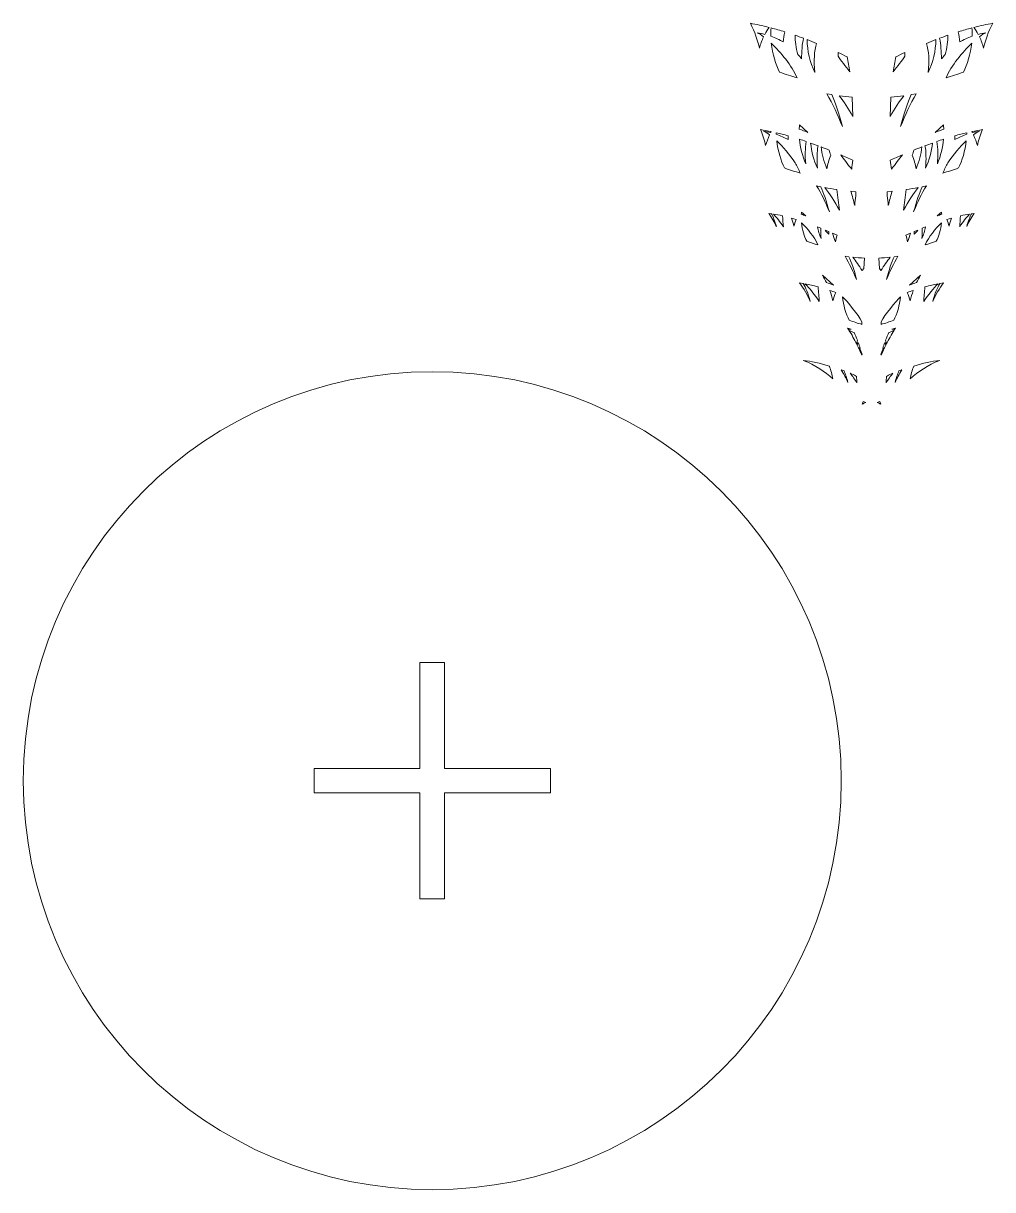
# Model space of a CAD drawing. Header units: centimetres. Extents: x -13 to 13, y -16.6 to 16.6.
# Drawn here: x -4.83 to 7, y -16.58 to -2.35 of the extents above; entities that cross this region are included whole.
import ezdxf

# ---------------------------------------------------------------- set-up
doc = ezdxf.new("R2010")
doc.units = ezdxf.units.CM
doc.header["$MEASUREMENT"] = 0
doc.layers.add('Camada 1', color=7, linetype='Continuous')

msp = doc.modelspace()

# ---------------------------------------------------------------- linework, layer by layer
at = {"layer": 'Camada 1', "color": 250, "lineweight": 20}
for points, knots in [([(4.0419, -2.35029), (4.11493, -2.36274), (4.19137, -2.3792), (4.2712, -2.39971), (4.2712, -2.39971), (4.2513, -2.42732), (4.23343, -2.45603), (4.21761, -2.48584), (4.21761, -2.48584), (4.18785, -2.47802), (4.15691, -2.47121), (4.12479, -2.4654), (4.12479, -2.4654), (4.14574, -2.47386), (4.17278, -2.4906), (4.20353, -2.51381), (4.20353, -2.51381), (4.18215, -2.55858), (4.16517, -2.60572), (4.1526, -2.65523), (4.1526, -2.65523), (4.13207, -2.55683), (4.09517, -2.45519), (4.0419, -2.35029)], [0, 0, 0, 0, 0.14285714, 0.14285714, 0.14285714, 0.14285714, 0.28571429, 0.28571429, 0.28571429, 0.28571429, 0.42857143, 0.42857143, 0.42857143, 0.42857143, 0.57142857, 0.57142857, 0.57142857, 0.57142857, 0.71428571, 0.71428571, 0.71428571, 0.71428571, 1, 1, 1, 1]), ([(4.29676, -2.40637), (4.35026, -2.42057), (4.40527, -2.43654), (4.46176, -2.45429), (4.46176, -2.45429), (4.45044, -2.49608), (4.44461, -2.53717), (4.44427, -2.57755), (4.44427, -2.57755), (4.39787, -2.55026), (4.34671, -2.52704), (4.2908, -2.50788), (4.2908, -2.50788), (4.29009, -2.47185), (4.29193, -2.43755), (4.29676, -2.40637)], [0, 0, 0, 0, 0.2, 0.2, 0.2, 0.2, 0.4, 0.4, 0.4, 0.4, 0.6, 0.6, 0.6, 0.6, 1, 1, 1, 1]), ([(6.57933, -2.45429), (6.63583, -2.43654), (6.69084, -2.42057), (6.74433, -2.40637), (6.74433, -2.40637), (6.74916, -2.43755), (6.75101, -2.47185), (6.7503, -2.50788), (6.7503, -2.50788), (6.69439, -2.52704), (6.64323, -2.55026), (6.59682, -2.57755), (6.59682, -2.57755), (6.59649, -2.53717), (6.59066, -2.49608), (6.57933, -2.45429)], [0, 0, 0, 0, 0.2, 0.2, 0.2, 0.2, 0.4, 0.4, 0.4, 0.4, 0.6, 0.6, 0.6, 0.6, 1, 1, 1, 1]), ([(6.76989, -2.39971), (6.84973, -2.3792), (6.92616, -2.36274), (6.99919, -2.35029), (6.99919, -2.35029), (6.94593, -2.45519), (6.90902, -2.55683), (6.8885, -2.65523), (6.8885, -2.65523), (6.87592, -2.60572), (6.85894, -2.55858), (6.83757, -2.51381), (6.83757, -2.51381), (6.86831, -2.4906), (6.89536, -2.47386), (6.91631, -2.4654), (6.91631, -2.4654), (6.88419, -2.47121), (6.85325, -2.47802), (6.82348, -2.48584), (6.82348, -2.48584), (6.80766, -2.45603), (6.7898, -2.42732), (6.76989, -2.39971)], [0, 0, 0, 0, 0.14285714, 0.14285714, 0.14285714, 0.14285714, 0.28571429, 0.28571429, 0.28571429, 0.28571429, 0.42857143, 0.42857143, 0.42857143, 0.42857143, 0.57142857, 0.57142857, 0.57142857, 0.57142857, 0.71428571, 0.71428571, 0.71428571, 0.71428571, 1, 1, 1, 1]), ([(4.58791, -2.496), (4.62152, -2.50766), (4.65563, -2.51989), (4.69022, -2.53271), (4.69022, -2.53271), (4.67425, -2.61017), (4.66685, -2.69339), (4.66802, -2.78238), (4.66802, -2.78238), (4.65216, -2.76494), (4.63607, -2.74784), (4.61977, -2.73109), (4.61977, -2.73109), (4.5995, -2.64886), (4.58919, -2.56676), (4.58791, -2.496)], [0, 0, 0, 0, 0.2, 0.2, 0.2, 0.2, 0.4, 0.4, 0.4, 0.4, 0.6, 0.6, 0.6, 0.6, 1, 1, 1, 1]), ([(4.73469, -2.54941), (4.77274, -2.56388), (4.81137, -2.57903), (4.85057, -2.59488), (4.85057, -2.59488), (4.821, -2.68548), (4.81365, -2.80399), (4.82851, -2.95038), (4.82851, -2.95038), (4.76804, -2.82116), (4.73677, -2.6875), (4.73469, -2.54941)], [0, 0, 0, 0, 0.25, 0.25, 0.25, 0.25, 0.5, 0.5, 0.5, 0.5, 1, 1, 1, 1]), ([(6.19052, -2.59488), (6.22973, -2.57903), (6.26836, -2.56388), (6.30641, -2.54941), (6.30641, -2.54941), (6.30433, -2.6875), (6.27306, -2.82116), (6.21258, -2.95038), (6.21258, -2.95038), (6.22744, -2.80399), (6.2201, -2.68548), (6.19052, -2.59488)], [0, 0, 0, 0, 0.25, 0.25, 0.25, 0.25, 0.5, 0.5, 0.5, 0.5, 1, 1, 1, 1]), ([(6.35087, -2.53271), (6.38547, -2.51989), (6.41957, -2.50766), (6.45319, -2.496), (6.45319, -2.496), (6.45191, -2.56676), (6.44159, -2.64886), (6.42132, -2.73109), (6.42132, -2.73109), (6.40502, -2.74784), (6.38893, -2.76494), (6.37307, -2.78238), (6.37307, -2.78238), (6.37424, -2.69339), (6.36685, -2.61017), (6.35087, -2.53271)], [0, 0, 0, 0, 0.2, 0.2, 0.2, 0.2, 0.4, 0.4, 0.4, 0.4, 0.6, 0.6, 0.6, 0.6, 1, 1, 1, 1]), ([(4.29679, -2.59366), (4.41322, -2.7038), (4.54577, -2.86535), (4.61128, -3.01548), (4.61128, -3.01548), (4.5452, -2.99627), (4.47144, -2.9729), (4.399, -2.94619), (4.399, -2.94619), (4.35103, -2.85525), (4.31148, -2.72061), (4.29679, -2.59366)], [0, 0, 0, 0, 0.25, 0.25, 0.25, 0.25, 0.5, 0.5, 0.5, 0.5, 1, 1, 1, 1]), ([(6.42981, -3.01548), (6.49532, -2.86535), (6.62788, -2.7038), (6.74431, -2.59366), (6.74431, -2.59366), (6.72961, -2.72061), (6.69006, -2.85525), (6.6421, -2.94619), (6.6421, -2.94619), (6.56966, -2.9729), (6.49589, -2.99627), (6.42981, -3.01548)], [0, 0, 0, 0, 0.25, 0.25, 0.25, 0.25, 0.5, 0.5, 0.5, 0.5, 1, 1, 1, 1]), ([(5.11359, -2.70758), (5.14962, -2.72383), (5.18606, -2.7406), (5.22295, -2.75787), (5.22295, -2.75787), (5.23419, -2.81962), (5.24488, -2.88052), (5.25504, -2.94056), (5.25504, -2.94056), (5.19899, -2.87067), (5.15132, -2.80765), (5.11205, -2.7515), (5.11205, -2.7515), (5.11205, -2.7515), (5.11359, -2.70758), (5.11359, -2.70758)], [0, 0, 0, 0, 0.2, 0.2, 0.2, 0.2, 0.4, 0.4, 0.4, 0.4, 0.6, 0.6, 0.6, 0.6, 1, 1, 1, 1]), ([(5.78605, -2.94056), (5.79621, -2.88052), (5.80691, -2.81962), (5.81815, -2.75787), (5.81815, -2.75787), (5.85503, -2.7406), (5.89148, -2.72383), (5.9275, -2.70758), (5.9275, -2.70758), (5.9275, -2.70758), (5.92904, -2.7515), (5.92904, -2.7515), (5.92904, -2.7515), (5.88978, -2.80765), (5.84211, -2.87067), (5.78605, -2.94056)], [0, 0, 0, 0, 0.2, 0.2, 0.2, 0.2, 0.4, 0.4, 0.4, 0.4, 0.6, 0.6, 0.6, 0.6, 1, 1, 1, 1]), ([(5.03736, -3.22005), (5.07922, -3.32212), (5.12189, -3.45171), (5.16539, -3.60884), (5.16539, -3.60884), (5.1087, -3.46557), (5.04537, -3.33258), (4.9754, -3.20986), (4.9754, -3.20986), (4.9754, -3.20986), (5.03736, -3.22005), (5.03736, -3.22005)], [0, 0, 0, 0, 0.25, 0.25, 0.25, 0.25, 0.5, 0.5, 0.5, 0.5, 1, 1, 1, 1]), ([(5.12755, -3.23332), (5.17989, -3.2405), (5.23244, -3.2468), (5.28521, -3.25222), (5.28521, -3.25222), (5.28521, -3.25222), (5.29397, -3.48704), (5.29397, -3.48704), (5.29397, -3.48704), (5.23797, -3.39213), (5.1825, -3.30756), (5.12755, -3.23332)], [0, 0, 0, 0, 0.25, 0.25, 0.25, 0.25, 0.5, 0.5, 0.5, 0.5, 1, 1, 1, 1]), ([(5.75589, -3.25222), (5.80866, -3.2468), (5.86121, -3.2405), (5.91354, -3.23332), (5.91354, -3.23332), (5.8586, -3.30756), (5.80313, -3.39213), (5.74713, -3.48704), (5.74713, -3.48704), (5.74713, -3.48704), (5.75589, -3.25222), (5.75589, -3.25222)], [0, 0, 0, 0, 0.25, 0.25, 0.25, 0.25, 0.5, 0.5, 0.5, 0.5, 1, 1, 1, 1]), ([(6.00373, -3.22005), (6.00373, -3.22005), (6.06569, -3.20986), (6.06569, -3.20986), (6.06569, -3.20986), (5.99572, -3.33258), (5.93239, -3.46557), (5.87571, -3.60884), (5.87571, -3.60884), (5.91921, -3.45171), (5.96188, -3.32212), (6.00373, -3.22005)], [0, 0, 0, 0, 0.25, 0.25, 0.25, 0.25, 0.5, 0.5, 0.5, 0.5, 1, 1, 1, 1]), ([(4.16681, -3.64752), (4.20881, -3.65416), (4.25196, -3.66217), (4.29627, -3.67154), (4.29627, -3.67154), (4.29627, -3.67154), (4.28952, -3.68395), (4.28952, -3.68395), (4.28952, -3.68395), (4.2616, -3.67662), (4.23258, -3.67023), (4.20246, -3.66478), (4.20246, -3.66478), (4.22211, -3.67272), (4.24747, -3.68841), (4.27631, -3.71018), (4.27631, -3.71018), (4.25626, -3.75217), (4.24033, -3.79638), (4.22854, -3.84281), (4.22854, -3.84281), (4.21527, -3.77916), (4.19468, -3.71406), (4.16681, -3.64752)], [0, 0, 0, 0, 0.14285714, 0.14285714, 0.14285714, 0.14285714, 0.28571429, 0.28571429, 0.28571429, 0.28571429, 0.42857143, 0.42857143, 0.42857143, 0.42857143, 0.57142857, 0.57142857, 0.57142857, 0.57142857, 0.71428571, 0.71428571, 0.71428571, 0.71428571, 1, 1, 1, 1]), ([(4.35804, -3.68532), (4.40576, -3.69649), (4.45475, -3.70918), (4.50502, -3.72338), (4.50502, -3.72338), (4.50319, -3.73902), (4.50221, -3.75454), (4.50208, -3.76996), (4.50208, -3.76996), (4.45856, -3.74436), (4.41058, -3.72259), (4.35814, -3.70462), (4.35814, -3.70462), (4.35802, -3.69812), (4.35798, -3.69168), (4.35804, -3.68532)], [0, 0, 0, 0, 0.2, 0.2, 0.2, 0.2, 0.4, 0.4, 0.4, 0.4, 0.6, 0.6, 0.6, 0.6, 1, 1, 1, 1]), ([(4.64288, -3.59091), (4.64288, -3.59091), (4.74379, -3.68077), (4.74379, -3.68077), (4.74379, -3.68077), (4.74379, -3.68077), (4.74362, -3.6814), (4.74362, -3.6814), (4.74362, -3.6814), (4.7087, -3.66651), (4.67337, -3.65345), (4.63763, -3.64221), (4.63763, -3.64221), (4.63822, -3.63177), (4.63903, -3.62173), (4.64011, -3.61217), (4.64011, -3.61217), (4.64011, -3.61217), (4.64288, -3.59091), (4.64288, -3.59091)], [0, 0, 0, 0, 0.16666667, 0.16666667, 0.16666667, 0.16666667, 0.33333333, 0.33333333, 0.33333333, 0.33333333, 0.5, 0.5, 0.5, 0.5, 0.66666667, 0.66666667, 0.66666667, 0.66666667, 1, 1, 1, 1]), ([(6.29731, -3.68077), (6.29731, -3.68077), (6.39822, -3.59091), (6.39822, -3.59091), (6.39822, -3.59091), (6.39822, -3.59091), (6.40098, -3.61217), (6.40098, -3.61217), (6.40098, -3.61217), (6.40206, -3.62173), (6.40288, -3.63177), (6.40346, -3.64221), (6.40346, -3.64221), (6.36772, -3.65345), (6.3324, -3.66651), (6.29748, -3.6814), (6.29748, -3.6814), (6.29748, -3.6814), (6.29731, -3.68077), (6.29731, -3.68077)], [0, 0, 0, 0, 0.16666667, 0.16666667, 0.16666667, 0.16666667, 0.33333333, 0.33333333, 0.33333333, 0.33333333, 0.5, 0.5, 0.5, 0.5, 0.66666667, 0.66666667, 0.66666667, 0.66666667, 1, 1, 1, 1]), ([(6.53607, -3.72338), (6.58635, -3.70918), (6.63534, -3.69649), (6.68306, -3.68532), (6.68306, -3.68532), (6.68311, -3.69168), (6.68307, -3.69812), (6.68295, -3.70462), (6.68295, -3.70462), (6.63051, -3.72259), (6.58254, -3.74436), (6.53901, -3.76996), (6.53901, -3.76996), (6.53889, -3.75454), (6.5379, -3.73902), (6.53607, -3.72338)], [0, 0, 0, 0, 0.2, 0.2, 0.2, 0.2, 0.4, 0.4, 0.4, 0.4, 0.6, 0.6, 0.6, 0.6, 1, 1, 1, 1]), ([(6.74483, -3.67154), (6.78913, -3.66217), (6.83228, -3.65416), (6.87429, -3.64752), (6.87429, -3.64752), (6.84641, -3.71406), (6.82582, -3.77916), (6.81255, -3.84281), (6.81255, -3.84281), (6.80076, -3.79638), (6.78484, -3.75217), (6.76479, -3.71018), (6.76479, -3.71018), (6.79363, -3.68841), (6.81898, -3.67272), (6.83863, -3.66478), (6.83863, -3.66478), (6.80851, -3.67023), (6.7795, -3.67662), (6.75158, -3.68395), (6.75158, -3.68395), (6.75158, -3.68395), (6.74483, -3.67154), (6.74483, -3.67154)], [0, 0, 0, 0, 0.14285714, 0.14285714, 0.14285714, 0.14285714, 0.28571429, 0.28571429, 0.28571429, 0.28571429, 0.42857143, 0.42857143, 0.42857143, 0.42857143, 0.57142857, 0.57142857, 0.57142857, 0.57142857, 0.71428571, 0.71428571, 0.71428571, 0.71428571, 1, 1, 1, 1]), ([(4.36376, -3.78507), (4.43991, -3.8571), (4.52341, -3.95258), (4.58781, -4.05153), (4.58781, -4.05153), (4.61036, -4.09328), (4.63133, -4.13554), (4.65069, -4.17831), (4.65069, -4.17831), (4.5908, -4.16075), (4.52464, -4.13964), (4.45962, -4.11567), (4.45962, -4.11567), (4.41463, -4.03038), (4.37754, -3.90411), (4.36376, -3.78507)], [0, 0, 0, 0, 0.2, 0.2, 0.2, 0.2, 0.4, 0.4, 0.4, 0.4, 0.6, 0.6, 0.6, 0.6, 1, 1, 1, 1]), ([(4.64097, -3.76447), (4.66761, -3.77303), (4.69459, -3.78199), (4.72188, -3.79132), (4.72188, -3.79132), (4.7103, -3.87565), (4.70869, -3.96668), (4.71705, -4.06442), (4.71705, -4.06442), (4.67501, -3.96832), (4.65032, -3.86021), (4.64097, -3.76447)], [0, 0, 0, 0, 0.25, 0.25, 0.25, 0.25, 0.5, 0.5, 0.5, 0.5, 1, 1, 1, 1]), ([(4.77794, -3.81087), (4.80766, -3.82144), (4.83777, -3.83246), (4.86825, -3.84392), (4.86825, -3.84392), (4.85338, -3.91959), (4.85144, -4.01148), (4.86241, -4.1196), (4.86241, -4.1196), (4.81559, -4.01952), (4.78743, -3.91661), (4.77794, -3.81087)], [0, 0, 0, 0, 0.25, 0.25, 0.25, 0.25, 0.5, 0.5, 0.5, 0.5, 1, 1, 1, 1]), ([(6.17285, -3.84392), (6.20333, -3.83246), (6.23344, -3.82144), (6.26315, -3.81087), (6.26315, -3.81087), (6.25366, -3.91661), (6.22551, -4.01952), (6.17868, -4.1196), (6.17868, -4.1196), (6.18965, -4.01148), (6.18771, -3.91959), (6.17285, -3.84392)], [0, 0, 0, 0, 0.25, 0.25, 0.25, 0.25, 0.5, 0.5, 0.5, 0.5, 1, 1, 1, 1]), ([(6.31921, -3.79132), (6.34651, -3.78199), (6.37348, -3.77303), (6.40013, -3.76447), (6.40013, -3.76447), (6.39077, -3.86021), (6.36609, -3.96832), (6.32404, -4.06442), (6.32404, -4.06442), (6.33241, -3.96668), (6.33079, -3.87565), (6.31921, -3.79132)], [0, 0, 0, 0, 0.25, 0.25, 0.25, 0.25, 0.5, 0.5, 0.5, 0.5, 1, 1, 1, 1]), ([(6.45329, -4.05153), (6.51768, -3.95258), (6.60118, -3.8571), (6.67733, -3.78507), (6.67733, -3.78507), (6.66356, -3.90411), (6.62646, -4.03038), (6.58148, -4.11567), (6.58148, -4.11567), (6.51646, -4.13964), (6.4503, -4.16075), (6.3904, -4.17831), (6.3904, -4.17831), (6.40977, -4.13554), (6.43073, -4.09328), (6.45329, -4.05153)], [0, 0, 0, 0, 0.2, 0.2, 0.2, 0.2, 0.4, 0.4, 0.4, 0.4, 0.6, 0.6, 0.6, 0.6, 1, 1, 1, 1]), ([(5.00563, -3.89758), (5.01039, -3.91784), (5.01606, -3.93876), (5.02267, -3.96034), (5.02267, -3.96034), (5.0011, -4.01561), (4.98528, -4.07021), (4.97521, -4.12413), (4.97521, -4.12413), (4.93748, -4.03507), (4.91463, -3.94653), (4.90665, -3.85852), (4.90665, -3.85852), (4.93922, -3.87104), (4.97222, -3.88406), (5.00563, -3.89758)], [0, 0, 0, 0, 0.2, 0.2, 0.2, 0.2, 0.4, 0.4, 0.4, 0.4, 0.6, 0.6, 0.6, 0.6, 1, 1, 1, 1]), ([(5.14414, -3.95543), (5.19259, -3.97629), (5.24188, -3.99814), (5.29198, -4.02096), (5.29198, -4.02096), (5.28679, -4.0582), (5.28229, -4.09465), (5.27847, -4.13031), (5.27847, -4.13031), (5.22643, -4.06607), (5.18165, -4.00777), (5.14414, -3.95543)], [0, 0, 0, 0, 0.25, 0.25, 0.25, 0.25, 0.5, 0.5, 0.5, 0.5, 1, 1, 1, 1]), ([(5.74911, -4.02096), (5.79921, -3.99814), (5.84851, -3.97629), (5.89695, -3.95543), (5.89695, -3.95543), (5.85945, -4.00777), (5.81467, -4.06607), (5.76262, -4.13031), (5.76262, -4.13031), (5.7588, -4.09465), (5.7543, -4.0582), (5.74911, -4.02096)], [0, 0, 0, 0, 0.25, 0.25, 0.25, 0.25, 0.5, 0.5, 0.5, 0.5, 1, 1, 1, 1]), ([(6.03547, -3.89758), (6.06888, -3.88406), (6.10188, -3.87104), (6.13445, -3.85852), (6.13445, -3.85852), (6.12647, -3.94653), (6.10362, -4.03507), (6.06588, -4.12413), (6.06588, -4.12413), (6.05582, -4.07021), (6.03999, -4.01561), (6.01843, -3.96034), (6.01843, -3.96034), (6.02503, -3.93876), (6.0307, -3.91784), (6.03547, -3.89758)], [0, 0, 0, 0, 0.2, 0.2, 0.2, 0.2, 0.4, 0.4, 0.4, 0.4, 0.6, 0.6, 0.6, 0.6, 1, 1, 1, 1]), ([(4.85109, -4.33467), (4.85109, -4.33467), (4.9017, -4.34489), (4.9017, -4.34489), (4.9017, -4.34489), (4.93592, -4.41965), (4.97095, -4.52177), (5.00681, -4.65129), (5.00681, -4.65129), (4.9612, -4.53601), (4.90929, -4.43047), (4.85109, -4.33467)], [0, 0, 0, 0, 0.25, 0.25, 0.25, 0.25, 0.5, 0.5, 0.5, 0.5, 1, 1, 1, 1]), ([(4.94962, -4.35397), (4.9986, -4.36297), (5.04779, -4.37113), (5.0972, -4.37845), (5.0972, -4.37845), (5.11003, -4.46524), (5.12104, -4.54918), (5.13023, -4.63024), (5.13023, -4.63024), (5.06911, -4.52033), (5.00891, -4.42825), (4.94962, -4.35397)], [0, 0, 0, 0, 0.25, 0.25, 0.25, 0.25, 0.5, 0.5, 0.5, 0.5, 1, 1, 1, 1]), ([(5.2682, -4.4003), (5.2682, -4.4003), (5.32798, -4.40633), (5.32798, -4.40633), (5.32798, -4.40633), (5.32798, -4.40633), (5.32979, -4.45562), (5.32979, -4.45562), (5.32979, -4.45562), (5.32361, -4.49424), (5.3188, -4.53362), (5.31535, -4.57378), (5.31535, -4.57378), (5.30253, -4.51621), (5.28681, -4.45838), (5.2682, -4.4003)], [0, 0, 0, 0, 0.2, 0.2, 0.2, 0.2, 0.4, 0.4, 0.4, 0.4, 0.6, 0.6, 0.6, 0.6, 1, 1, 1, 1]), ([(5.71311, -4.40633), (5.71311, -4.40633), (5.77289, -4.4003), (5.77289, -4.4003), (5.77289, -4.4003), (5.75429, -4.45838), (5.73857, -4.51621), (5.72574, -4.57378), (5.72574, -4.57378), (5.7223, -4.53362), (5.71748, -4.49424), (5.71131, -4.45562), (5.71131, -4.45562), (5.71131, -4.45562), (5.71311, -4.40633), (5.71311, -4.40633)], [0, 0, 0, 0, 0.2, 0.2, 0.2, 0.2, 0.4, 0.4, 0.4, 0.4, 0.6, 0.6, 0.6, 0.6, 1, 1, 1, 1]), ([(5.9439, -4.37845), (5.99331, -4.37113), (6.04249, -4.36297), (6.09147, -4.35397), (6.09147, -4.35397), (6.03219, -4.42825), (5.97199, -4.52033), (5.91087, -4.63024), (5.91087, -4.63024), (5.92006, -4.54918), (5.93106, -4.46524), (5.9439, -4.37845)], [0, 0, 0, 0, 0.25, 0.25, 0.25, 0.25, 0.5, 0.5, 0.5, 0.5, 1, 1, 1, 1]), ([(6.03429, -4.65129), (6.07015, -4.52177), (6.10518, -4.41965), (6.13939, -4.34489), (6.13939, -4.34489), (6.13939, -4.34489), (6.19001, -4.33467), (6.19001, -4.33467), (6.19001, -4.33467), (6.1318, -4.43047), (6.0799, -4.53601), (6.03429, -4.65129)], [0, 0, 0, 0, 0.25, 0.25, 0.25, 0.25, 0.5, 0.5, 0.5, 0.5, 1, 1, 1, 1]), ([(4.26777, -4.66983), (4.26777, -4.66983), (4.2994, -4.67394), (4.2994, -4.67394), (4.2994, -4.67394), (4.32041, -4.71161), (4.34035, -4.76372), (4.35923, -4.83027), (4.35923, -4.83027), (4.33378, -4.77284), (4.30328, -4.71937), (4.26777, -4.66983)], [0, 0, 0, 0, 0.25, 0.25, 0.25, 0.25, 0.5, 0.5, 0.5, 0.5, 1, 1, 1, 1]), ([(4.32309, -4.67746), (4.35871, -4.68305), (4.39553, -4.69007), (4.43357, -4.69855), (4.43357, -4.69855), (4.43863, -4.74514), (4.44226, -4.78982), (4.44445, -4.83258), (4.44445, -4.83258), (4.40441, -4.77072), (4.36395, -4.71901), (4.32309, -4.67746)], [0, 0, 0, 0, 0.25, 0.25, 0.25, 0.25, 0.5, 0.5, 0.5, 0.5, 1, 1, 1, 1]), ([(4.6674, -4.65464), (4.6674, -4.65464), (4.71986, -4.70135), (4.71986, -4.70135), (4.71986, -4.70135), (4.70125, -4.69338), (4.68248, -4.68617), (4.66352, -4.67972), (4.66352, -4.67972), (4.66448, -4.67102), (4.66576, -4.66264), (4.6674, -4.65464)], [0, 0, 0, 0, 0.25, 0.25, 0.25, 0.25, 0.5, 0.5, 0.5, 0.5, 1, 1, 1, 1]), ([(6.32124, -4.70135), (6.32124, -4.70135), (6.3737, -4.65464), (6.3737, -4.65464), (6.3737, -4.65464), (6.37533, -4.66264), (6.37661, -4.67102), (6.37757, -4.67972), (6.37757, -4.67972), (6.35862, -4.68617), (6.33984, -4.69338), (6.32124, -4.70135)], [0, 0, 0, 0, 0.25, 0.25, 0.25, 0.25, 0.5, 0.5, 0.5, 0.5, 1, 1, 1, 1]), ([(6.59664, -4.83258), (6.59884, -4.78982), (6.60246, -4.74514), (6.60752, -4.69855), (6.60752, -4.69855), (6.64557, -4.69007), (6.68239, -4.68305), (6.71801, -4.67746), (6.71801, -4.67746), (6.67714, -4.71901), (6.63668, -4.77072), (6.59664, -4.83258)], [0, 0, 0, 0, 0.25, 0.25, 0.25, 0.25, 0.5, 0.5, 0.5, 0.5, 1, 1, 1, 1]), ([(6.7417, -4.67394), (6.7417, -4.67394), (6.77333, -4.66983), (6.77333, -4.66983), (6.77333, -4.66983), (6.73781, -4.71937), (6.70732, -4.77284), (6.68186, -4.83027), (6.68186, -4.83027), (6.70075, -4.76372), (6.72069, -4.71161), (6.7417, -4.67394)], [0, 0, 0, 0, 0.25, 0.25, 0.25, 0.25, 0.5, 0.5, 0.5, 0.5, 1, 1, 1, 1]), ([(4.54516, -4.72656), (4.54516, -4.72656), (4.60217, -4.74312), (4.60217, -4.74312), (4.60217, -4.74312), (4.59036, -4.76914), (4.58083, -4.79638), (4.5736, -4.82485), (4.5736, -4.82485), (4.56688, -4.79264), (4.5574, -4.75987), (4.54516, -4.72656)], [0, 0, 0, 0, 0.25, 0.25, 0.25, 0.25, 0.5, 0.5, 0.5, 0.5, 1, 1, 1, 1]), ([(4.66526, -4.78572), (4.73927, -4.85573), (4.82353, -4.95842), (4.86518, -5.05386), (4.86518, -5.05386), (4.82317, -5.04165), (4.77627, -5.02679), (4.73023, -5.00981), (4.73023, -5.00981), (4.69974, -4.952), (4.67459, -4.86641), (4.66526, -4.78572)], [0, 0, 0, 0, 0.25, 0.25, 0.25, 0.25, 0.5, 0.5, 0.5, 0.5, 1, 1, 1, 1]), ([(4.86215, -4.83433), (4.86215, -4.83433), (4.90066, -4.84973), (4.90066, -4.84973), (4.90066, -4.84973), (4.90066, -4.84973), (4.90221, -4.85243), (4.90221, -4.85243), (4.90221, -4.85243), (4.90023, -4.89142), (4.90107, -4.9323), (4.90473, -4.97507), (4.90473, -4.97507), (4.88511, -4.93022), (4.87107, -4.88152), (4.86215, -4.83433)], [0, 0, 0, 0, 0.2, 0.2, 0.2, 0.2, 0.4, 0.4, 0.4, 0.4, 0.6, 0.6, 0.6, 0.6, 1, 1, 1, 1]), ([(6.13889, -4.85243), (6.13889, -4.85243), (6.14044, -4.84973), (6.14044, -4.84973), (6.14044, -4.84973), (6.14044, -4.84973), (6.17894, -4.83433), (6.17894, -4.83433), (6.17894, -4.83433), (6.17003, -4.88152), (6.15599, -4.93022), (6.13636, -4.97507), (6.13636, -4.97507), (6.14002, -4.9323), (6.14086, -4.89142), (6.13889, -4.85243)], [0, 0, 0, 0, 0.2, 0.2, 0.2, 0.2, 0.4, 0.4, 0.4, 0.4, 0.6, 0.6, 0.6, 0.6, 1, 1, 1, 1]), ([(6.17592, -5.05386), (6.21757, -4.95842), (6.30182, -4.85573), (6.37584, -4.78572), (6.37584, -4.78572), (6.3665, -4.86641), (6.34136, -4.952), (6.31086, -5.00981), (6.31086, -5.00981), (6.26482, -5.02679), (6.21792, -5.04165), (6.17592, -5.05386)], [0, 0, 0, 0, 0.25, 0.25, 0.25, 0.25, 0.5, 0.5, 0.5, 0.5, 1, 1, 1, 1]), ([(6.43893, -4.74312), (6.43893, -4.74312), (6.49593, -4.72656), (6.49593, -4.72656), (6.49593, -4.72656), (6.4837, -4.75987), (6.47421, -4.79264), (6.4675, -4.82485), (6.4675, -4.82485), (6.46027, -4.79638), (6.45074, -4.76914), (6.43893, -4.74312)], [0, 0, 0, 0, 0.25, 0.25, 0.25, 0.25, 0.5, 0.5, 0.5, 0.5, 1, 1, 1, 1]), ([(4.95634, -4.87273), (4.95634, -4.87273), (4.99941, -4.89111), (4.99941, -4.89111), (4.99941, -4.89111), (4.99886, -4.90144), (4.99857, -4.91209), (4.99853, -4.92306), (4.99853, -4.92306), (4.98528, -4.90869), (4.97182, -4.89467), (4.95812, -4.88099), (4.95812, -4.88099), (4.95812, -4.88099), (4.95634, -4.87273), (4.95634, -4.87273)], [0, 0, 0, 0, 0.2, 0.2, 0.2, 0.2, 0.4, 0.4, 0.4, 0.4, 0.6, 0.6, 0.6, 0.6, 1, 1, 1, 1]), ([(5.0455, -4.91131), (5.0455, -4.91131), (5.10047, -4.93607), (5.10047, -4.93607), (5.10047, -4.93607), (5.09155, -4.9628), (5.08463, -4.9893), (5.07973, -5.01555), (5.07973, -5.01555), (5.06496, -4.98069), (5.05355, -4.94593), (5.0455, -4.91131)], [0, 0, 0, 0, 0.25, 0.25, 0.25, 0.25, 0.5, 0.5, 0.5, 0.5, 1, 1, 1, 1]), ([(5.94063, -4.93607), (5.94063, -4.93607), (5.99559, -4.91131), (5.99559, -4.91131), (5.99559, -4.91131), (5.98754, -4.94593), (5.97614, -4.98069), (5.96137, -5.01555), (5.96137, -5.01555), (5.95646, -4.9893), (5.94955, -4.9628), (5.94063, -4.93607)], [0, 0, 0, 0, 0.25, 0.25, 0.25, 0.25, 0.5, 0.5, 0.5, 0.5, 1, 1, 1, 1]), ([(6.04169, -4.89111), (6.04169, -4.89111), (6.08476, -4.87273), (6.08476, -4.87273), (6.08476, -4.87273), (6.08476, -4.87273), (6.08297, -4.88099), (6.08297, -4.88099), (6.08297, -4.88099), (6.06928, -4.89467), (6.05582, -4.90869), (6.04256, -4.92306), (6.04256, -4.92306), (6.04253, -4.91209), (6.04224, -4.90144), (6.04169, -4.89111)], [0, 0, 0, 0, 0.2, 0.2, 0.2, 0.2, 0.4, 0.4, 0.4, 0.4, 0.6, 0.6, 0.6, 0.6, 1, 1, 1, 1]), ([(5.24451, -5.19892), (5.27531, -5.26832), (5.30678, -5.35983), (5.3389, -5.47342), (5.3389, -5.47342), (5.3389, -5.47342), (5.33745, -5.47627), (5.33745, -5.47627), (5.33745, -5.47627), (5.29603, -5.37405), (5.24957, -5.27963), (5.19806, -5.193), (5.19806, -5.193), (5.19806, -5.193), (5.24451, -5.19892), (5.24451, -5.19892)], [0, 0, 0, 0, 0.2, 0.2, 0.2, 0.2, 0.4, 0.4, 0.4, 0.4, 0.6, 0.6, 0.6, 0.6, 1, 1, 1, 1]), ([(5.2931, -5.20431), (5.33948, -5.20906), (5.38613, -5.21277), (5.43306, -5.21538), (5.43306, -5.21538), (5.43306, -5.21538), (5.42486, -5.34168), (5.42486, -5.34168), (5.42486, -5.34168), (5.42486, -5.34168), (5.40564, -5.3668), (5.40564, -5.3668), (5.40564, -5.3668), (5.36777, -5.30566), (5.33026, -5.25148), (5.2931, -5.20431)], [0, 0, 0, 0, 0.2, 0.2, 0.2, 0.2, 0.4, 0.4, 0.4, 0.4, 0.6, 0.6, 0.6, 0.6, 1, 1, 1, 1]), ([(5.60804, -5.21538), (5.65496, -5.21277), (5.70162, -5.20906), (5.74799, -5.20431), (5.74799, -5.20431), (5.71084, -5.25148), (5.67332, -5.30566), (5.63545, -5.3668), (5.63545, -5.3668), (5.63545, -5.3668), (5.61624, -5.34168), (5.61624, -5.34168), (5.61624, -5.34168), (5.61624, -5.34168), (5.60804, -5.21538), (5.60804, -5.21538)], [0, 0, 0, 0, 0.2, 0.2, 0.2, 0.2, 0.4, 0.4, 0.4, 0.4, 0.6, 0.6, 0.6, 0.6, 1, 1, 1, 1]), ([(5.7022, -5.47342), (5.73432, -5.35983), (5.76579, -5.26832), (5.79659, -5.19892), (5.79659, -5.19892), (5.79659, -5.19892), (5.84303, -5.193), (5.84303, -5.193), (5.84303, -5.193), (5.79153, -5.27963), (5.74507, -5.37405), (5.70365, -5.47627), (5.70365, -5.47627), (5.70365, -5.47627), (5.7022, -5.47342), (5.7022, -5.47342)], [0, 0, 0, 0, 0.2, 0.2, 0.2, 0.2, 0.4, 0.4, 0.4, 0.4, 0.6, 0.6, 0.6, 0.6, 1, 1, 1, 1]), ([(4.64176, -5.51805), (4.64176, -5.51805), (4.68624, -5.52512), (4.68624, -5.52512), (4.68624, -5.52512), (4.7172, -5.57418), (4.74642, -5.64709), (4.77388, -5.74388), (4.77388, -5.74388), (4.73776, -5.66239), (4.69371, -5.58712), (4.64176, -5.51805)], [0, 0, 0, 0, 0.25, 0.25, 0.25, 0.25, 0.5, 0.5, 0.5, 0.5, 1, 1, 1, 1]), ([(4.70799, -5.52902), (4.75897, -5.53853), (4.81229, -5.55081), (4.86796, -5.56589), (4.86796, -5.56589), (4.87498, -5.62893), (4.87997, -5.68924), (4.88293, -5.74684), (4.88293, -5.74684), (4.82528, -5.65778), (4.76697, -5.58518), (4.70799, -5.52902)], [0, 0, 0, 0, 0.25, 0.25, 0.25, 0.25, 0.5, 0.5, 0.5, 0.5, 1, 1, 1, 1]), ([(4.92352, -5.42506), (4.92352, -5.42506), (5.05793, -5.54485), (5.05793, -5.54485), (5.05793, -5.54485), (5.02909, -5.5325), (4.99984, -5.52198), (4.97019, -5.51329), (4.97019, -5.51329), (4.95619, -5.48419), (4.94065, -5.45478), (4.92352, -5.42506)], [0, 0, 0, 0, 0.25, 0.25, 0.25, 0.25, 0.5, 0.5, 0.5, 0.5, 1, 1, 1, 1]), ([(5.98317, -5.54485), (5.98317, -5.54485), (6.11758, -5.42506), (6.11758, -5.42506), (6.11758, -5.42506), (6.10045, -5.45478), (6.0849, -5.48419), (6.0709, -5.51329), (6.0709, -5.51329), (6.04126, -5.52198), (6.01201, -5.5325), (5.98317, -5.54485)], [0, 0, 0, 0, 0.25, 0.25, 0.25, 0.25, 0.5, 0.5, 0.5, 0.5, 1, 1, 1, 1]), ([(6.15817, -5.74684), (6.16113, -5.68924), (6.16612, -5.62893), (6.17313, -5.56589), (6.17313, -5.56589), (6.2288, -5.55081), (6.28213, -5.53853), (6.33311, -5.52902), (6.33311, -5.52902), (6.27413, -5.58518), (6.21582, -5.65778), (6.15817, -5.74684)], [0, 0, 0, 0, 0.25, 0.25, 0.25, 0.25, 0.5, 0.5, 0.5, 0.5, 1, 1, 1, 1]), ([(6.35486, -5.52512), (6.35486, -5.52512), (6.39933, -5.51805), (6.39933, -5.51805), (6.39933, -5.51805), (6.34738, -5.58712), (6.30334, -5.66239), (6.26721, -5.74388), (6.26721, -5.74388), (6.29468, -5.64709), (6.32389, -5.57418), (6.35486, -5.52512)], [0, 0, 0, 0, 0.25, 0.25, 0.25, 0.25, 0.5, 0.5, 0.5, 0.5, 1, 1, 1, 1]), ([(5.011, -5.60905), (5.03493, -5.61696), (5.05925, -5.62531), (5.08395, -5.63412), (5.08395, -5.63412), (5.0692, -5.66688), (5.05727, -5.70116), (5.04818, -5.73695), (5.04818, -5.73695), (5.03944, -5.69504), (5.02704, -5.65241), (5.011, -5.60905)], [0, 0, 0, 0, 0.25, 0.25, 0.25, 0.25, 0.5, 0.5, 0.5, 0.5, 1, 1, 1, 1]), ([(5.16547, -5.68687), (5.22446, -5.74268), (5.35975, -5.90799), (5.40322, -5.99216), (5.40322, -5.99216), (5.40322, -5.99216), (5.40341, -6.02473), (5.40341, -6.02473), (5.40341, -6.02473), (5.3544, -6.01016), (5.30107, -5.99297), (5.2486, -5.97362), (5.2486, -5.97362), (5.20959, -5.89964), (5.17741, -5.79013), (5.16547, -5.68687)], [0, 0, 0, 0, 0.2, 0.2, 0.2, 0.2, 0.4, 0.4, 0.4, 0.4, 0.6, 0.6, 0.6, 0.6, 1, 1, 1, 1]), ([(5.63787, -5.99216), (5.68134, -5.90799), (5.81664, -5.74268), (5.87563, -5.68687), (5.87563, -5.68687), (5.86368, -5.79013), (5.83151, -5.89964), (5.79249, -5.97362), (5.79249, -5.97362), (5.74002, -5.99297), (5.6867, -6.01016), (5.63769, -6.02473), (5.63769, -6.02473), (5.63769, -6.02473), (5.63787, -5.99216), (5.63787, -5.99216)], [0, 0, 0, 0, 0.2, 0.2, 0.2, 0.2, 0.4, 0.4, 0.4, 0.4, 0.6, 0.6, 0.6, 0.6, 1, 1, 1, 1]), ([(5.95715, -5.63412), (5.98185, -5.62531), (6.00616, -5.61696), (6.0301, -5.60905), (6.0301, -5.60905), (6.01406, -5.65241), (6.00166, -5.69504), (5.99292, -5.73695), (5.99292, -5.73695), (5.98383, -5.70116), (5.9719, -5.66688), (5.95715, -5.63412)], [0, 0, 0, 0, 0.25, 0.25, 0.25, 0.25, 0.5, 0.5, 0.5, 0.5, 1, 1, 1, 1]), ([(5.2278, -6.06937), (5.2278, -6.06937), (5.2737, -6.08355), (5.2737, -6.08355), (5.2737, -6.08355), (5.2737, -6.08355), (5.24259, -6.09208), (5.24259, -6.09208), (5.24259, -6.09208), (5.24259, -6.09208), (5.2278, -6.06937), (5.2278, -6.06937)], [0, 0, 0, 0, 0.25, 0.25, 0.25, 0.25, 0.5, 0.5, 0.5, 0.5, 1, 1, 1, 1]), ([(5.24522, -6.0962), (5.26683, -6.10611), (5.28798, -6.11523), (5.30866, -6.12354), (5.30866, -6.12354), (5.32166, -6.15068), (5.33479, -6.18182), (5.34803, -6.21692), (5.34803, -6.21692), (5.34525, -6.23287), (5.34283, -6.24905), (5.34078, -6.26545), (5.34078, -6.26545), (5.31096, -6.20589), (5.2791, -6.14946), (5.24522, -6.0962)], [0, 0, 0, 0, 0.2, 0.2, 0.2, 0.2, 0.4, 0.4, 0.4, 0.4, 0.6, 0.6, 0.6, 0.6, 1, 1, 1, 1]), ([(5.73243, -6.12354), (5.75312, -6.11523), (5.77426, -6.10611), (5.79588, -6.0962), (5.79588, -6.0962), (5.76199, -6.14946), (5.73014, -6.20589), (5.70032, -6.26545), (5.70032, -6.26545), (5.69826, -6.24905), (5.69585, -6.23287), (5.69306, -6.21692), (5.69306, -6.21692), (5.7063, -6.18182), (5.71943, -6.15068), (5.73243, -6.12354)], [0, 0, 0, 0, 0.2, 0.2, 0.2, 0.2, 0.4, 0.4, 0.4, 0.4, 0.6, 0.6, 0.6, 0.6, 1, 1, 1, 1]), ([(5.76739, -6.08355), (5.76739, -6.08355), (5.81329, -6.06937), (5.81329, -6.06937), (5.81329, -6.06937), (5.81329, -6.06937), (5.79851, -6.09208), (5.79851, -6.09208), (5.79851, -6.09208), (5.79851, -6.09208), (5.76739, -6.08355), (5.76739, -6.08355)], [0, 0, 0, 0, 0.25, 0.25, 0.25, 0.25, 0.5, 0.5, 0.5, 0.5, 1, 1, 1, 1]), ([(5.34648, -6.27692), (5.34648, -6.27692), (5.35821, -6.24461), (5.35821, -6.24461), (5.35821, -6.24461), (5.36634, -6.26731), (5.37452, -6.29152), (5.38274, -6.3172), (5.38274, -6.3172), (5.37554, -6.31514), (5.3687, -6.31261), (5.36225, -6.30961), (5.36225, -6.30961), (5.36225, -6.30961), (5.34648, -6.27692), (5.34648, -6.27692)], [0, 0, 0, 0, 0.2, 0.2, 0.2, 0.2, 0.4, 0.4, 0.4, 0.4, 0.6, 0.6, 0.6, 0.6, 1, 1, 1, 1]), ([(5.65835, -6.3172), (5.66657, -6.29152), (5.67475, -6.26731), (5.68288, -6.24461), (5.68288, -6.24461), (5.68288, -6.24461), (5.69462, -6.27692), (5.69462, -6.27692), (5.69462, -6.27692), (5.69462, -6.27692), (5.67885, -6.30961), (5.67885, -6.30961), (5.67885, -6.30961), (5.67239, -6.31261), (5.66555, -6.31514), (5.65835, -6.3172)], [0, 0, 0, 0, 0.2, 0.2, 0.2, 0.2, 0.4, 0.4, 0.4, 0.4, 0.6, 0.6, 0.6, 0.6, 1, 1, 1, 1]), ([(5.39209, -6.34696), (5.39209, -6.34696), (5.40589, -6.39301), (5.40589, -6.39301), (5.40589, -6.39301), (5.40589, -6.39301), (5.40183, -6.39857), (5.40183, -6.39857), (5.40183, -6.39857), (5.38935, -6.36883), (5.37644, -6.33975), (5.36307, -6.31137), (5.36307, -6.31137), (5.37281, -6.32408), (5.38248, -6.33594), (5.39209, -6.34696)], [0, 0, 0, 0, 0.2, 0.2, 0.2, 0.2, 0.4, 0.4, 0.4, 0.4, 0.6, 0.6, 0.6, 0.6, 1, 1, 1, 1]), ([(5.63521, -6.39301), (5.63521, -6.39301), (5.64901, -6.34696), (5.64901, -6.34696), (5.64901, -6.34696), (5.65861, -6.33594), (5.66829, -6.32408), (5.67802, -6.31137), (5.67802, -6.31137), (5.66466, -6.33975), (5.65175, -6.36883), (5.63927, -6.39857), (5.63927, -6.39857), (5.63927, -6.39857), (5.63521, -6.39301), (5.63521, -6.39301)], [0, 0, 0, 0, 0.2, 0.2, 0.2, 0.2, 0.4, 0.4, 0.4, 0.4, 0.6, 0.6, 0.6, 0.6, 1, 1, 1, 1]), ([(4.68802, -6.46349), (4.78451, -6.4754), (4.89051, -6.49858), (5.00604, -6.53306), (5.00604, -6.53306), (5.02496, -6.58505), (5.03872, -6.6374), (5.04728, -6.69012), (5.04728, -6.69012), (4.95478, -6.59885), (4.83502, -6.52332), (4.68802, -6.46349)], [0, 0, 0, 0, 0.25, 0.25, 0.25, 0.25, 0.5, 0.5, 0.5, 0.5, 1, 1, 1, 1]), ([(5.99382, -6.69012), (6.00237, -6.6374), (6.01613, -6.58505), (6.03506, -6.53306), (6.03506, -6.53306), (6.15059, -6.49858), (6.25658, -6.4754), (6.35308, -6.46349), (6.35308, -6.46349), (6.20607, -6.52332), (6.08632, -6.59885), (5.99382, -6.69012)], [0, 0, 0, 0, 0.25, 0.25, 0.25, 0.25, 0.5, 0.5, 0.5, 0.5, 1, 1, 1, 1]), ([(0.16015, -16.5833), (2.91658, -16.5833), (5.15111, -14.34877), (5.15111, -11.59234), (5.15111, -11.59234), (5.15111, -8.83591), (2.91658, -6.60138), (0.16015, -6.60138), (0.16015, -6.60138), (-2.59628, -6.60138), (-4.83081, -8.83591), (-4.83081, -11.59234), (-4.83081, -11.59234), (-4.83081, -14.34877), (-2.59628, -16.5833), (0.16015, -16.5833)], [0, 0, 0, 0, 0.2, 0.2, 0.2, 0.2, 0.4, 0.4, 0.4, 0.4, 0.6, 0.6, 0.6, 0.6, 1, 1, 1, 1]), ([(5.15181, -6.58076), (5.15181, -6.58076), (5.18542, -6.59285), (5.18542, -6.59285), (5.18542, -6.59285), (5.202, -6.63223), (5.21804, -6.67919), (5.2335, -6.73372), (5.2335, -6.73372), (5.20971, -6.68004), (5.18247, -6.62905), (5.15181, -6.58076)], [0, 0, 0, 0, 0.25, 0.25, 0.25, 0.25, 0.5, 0.5, 0.5, 0.5, 1, 1, 1, 1]), ([(5.26007, -6.62105), (5.26007, -6.62105), (5.31272, -6.64197), (5.31272, -6.64197), (5.31272, -6.64197), (5.32078, -6.6484), (5.32904, -6.65415), (5.33748, -6.65923), (5.33748, -6.65923), (5.33956, -6.68556), (5.34125, -6.71138), (5.34255, -6.73667), (5.34255, -6.73667), (5.3152, -6.69443), (5.28771, -6.65589), (5.26007, -6.62105)], [0, 0, 0, 0, 0.2, 0.2, 0.2, 0.2, 0.4, 0.4, 0.4, 0.4, 0.6, 0.6, 0.6, 0.6, 1, 1, 1, 1]), ([(5.72837, -6.64197), (5.72837, -6.64197), (5.78103, -6.62105), (5.78103, -6.62105), (5.78103, -6.62105), (5.75338, -6.65589), (5.72589, -6.69443), (5.69854, -6.73667), (5.69854, -6.73667), (5.69985, -6.71138), (5.70153, -6.68556), (5.70361, -6.65923), (5.70361, -6.65923), (5.71206, -6.65415), (5.72031, -6.6484), (5.72837, -6.64197)], [0, 0, 0, 0, 0.2, 0.2, 0.2, 0.2, 0.4, 0.4, 0.4, 0.4, 0.6, 0.6, 0.6, 0.6, 1, 1, 1, 1]), ([(5.85568, -6.59285), (5.85568, -6.59285), (5.88929, -6.58076), (5.88929, -6.58076), (5.88929, -6.58076), (5.85862, -6.62905), (5.83139, -6.68004), (5.80759, -6.73372), (5.80759, -6.73372), (5.82306, -6.67919), (5.83909, -6.63223), (5.85568, -6.59285)], [0, 0, 0, 0, 0.25, 0.25, 0.25, 0.25, 0.5, 0.5, 0.5, 0.5, 1, 1, 1, 1]), ([(5.42025, -6.96346), (5.42025, -6.96346), (5.45074, -6.97554), (5.45074, -6.97554), (5.45074, -6.97554), (5.43617, -6.98433), (5.42128, -6.9916), (5.40663, -6.99689), (5.40663, -6.99689), (5.40663, -6.99689), (5.42025, -6.96346), (5.42025, -6.96346)], [0, 0, 0, 0, 0.25, 0.25, 0.25, 0.25, 0.5, 0.5, 0.5, 0.5, 1, 1, 1, 1]), ([(5.59036, -6.97554), (5.59036, -6.97554), (5.62084, -6.96346), (5.62084, -6.96346), (5.62084, -6.96346), (5.62084, -6.96346), (5.63447, -6.99689), (5.63447, -6.99689), (5.63447, -6.99689), (5.61981, -6.9916), (5.60492, -6.98433), (5.59036, -6.97554)], [0, 0, 0, 0, 0.25, 0.25, 0.25, 0.25, 0.5, 0.5, 0.5, 0.5, 1, 1, 1, 1]), ([(0.31015, -13.03437), (0.31015, -13.03437), (0.01015, -13.03437), (0.01015, -13.03437), (0.01015, -13.03437), (0.01015, -13.03437), (0.01015, -11.74234), (0.01015, -11.74234), (0.01015, -11.74234), (0.01015, -11.74234), (-1.28188, -11.74234), (-1.28188, -11.74234), (-1.28188, -11.74234), (-1.28188, -11.74234), (-1.28188, -11.44234), (-1.28188, -11.44234), (-1.28188, -11.44234), (-1.28188, -11.44234), (0.01015, -11.44234), (0.01015, -11.44234), (0.01015, -11.44234), (0.01015, -11.44234), (0.01015, -10.15031), (0.01015, -10.15031), (0.01015, -10.15031), (0.01015, -10.15031), (0.31015, -10.15031), (0.31015, -10.15031), (0.31015, -10.15031), (0.31015, -10.15031), (0.31015, -11.44234), (0.31015, -11.44234), (0.31015, -11.44234), (0.31015, -11.44234), (1.60218, -11.44234), (1.60218, -11.44234), (1.60218, -11.44234), (1.60218, -11.44234), (1.60218, -11.74234), (1.60218, -11.74234), (1.60218, -11.74234), (1.60218, -11.74234), (0.31015, -11.74234), (0.31015, -11.74234), (0.31015, -11.74234), (0.31015, -11.74234), (0.31015, -13.03437), (0.31015, -13.03437)], [0, 0, 0, 0, 0.07692308, 0.07692308, 0.07692308, 0.07692308, 0.15384615, 0.15384615, 0.15384615, 0.15384615, 0.23076923, 0.23076923, 0.23076923, 0.23076923, 0.30769231, 0.30769231, 0.30769231, 0.30769231, 0.38461538, 0.38461538, 0.38461538, 0.38461538, 0.46153846, 0.46153846, 0.46153846, 0.46153846, 0.53846154, 0.53846154, 0.53846154, 0.53846154, 0.61538462, 0.61538462, 0.61538462, 0.61538462, 0.69230769, 0.69230769, 0.69230769, 0.69230769, 0.76923077, 0.76923077, 0.76923077, 0.76923077, 0.84615385, 0.84615385, 0.84615385, 0.84615385, 1, 1, 1, 1])]:
    msp.add_open_spline(points, degree=3, knots=knots, dxfattribs=at)

doc.saveas('drawing.dxf')
